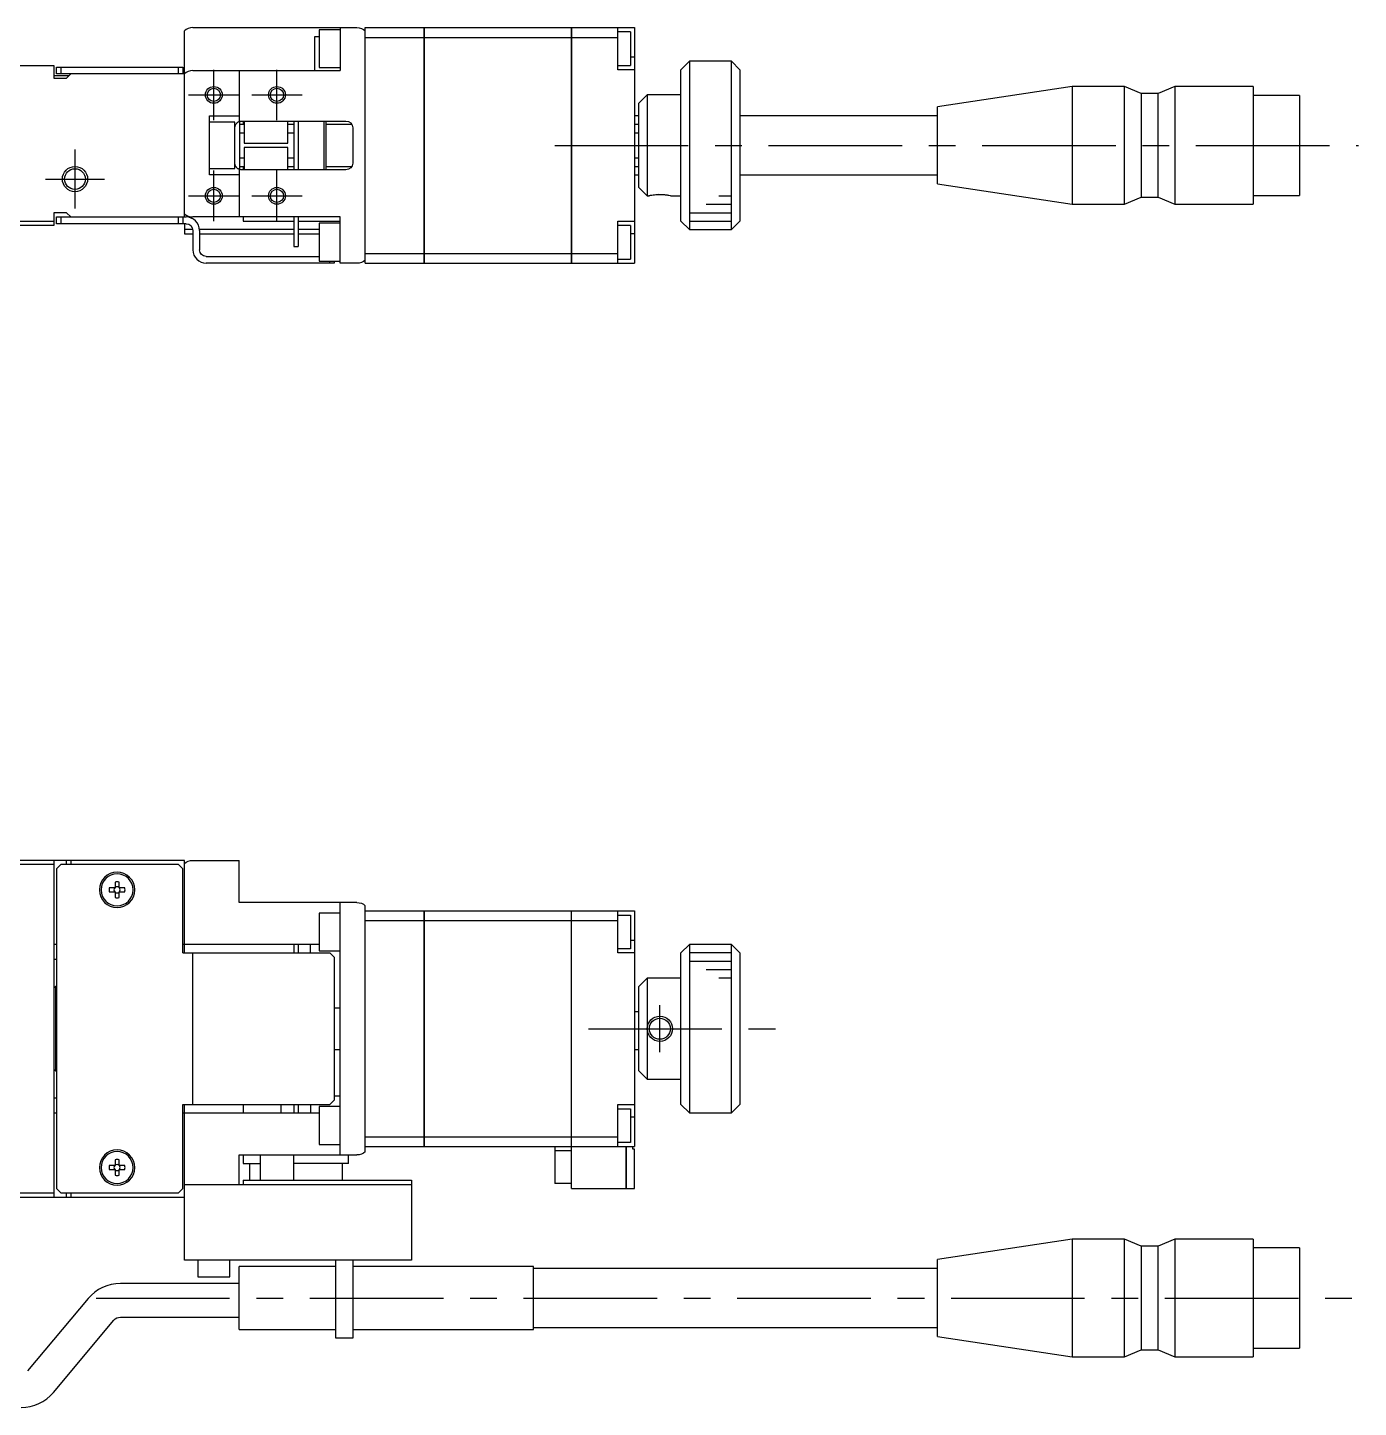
# Model space of a CAD drawing. Extents: x 0 to 716, y -8 to 419.
# Drawn here: x 186.7 to 344.8, y 255 to 419 of the extents above; entities that cross this region are included whole.
import ezdxf

# ---------------------------------------------------------------- set-up
doc = ezdxf.new("R2010")
doc.units = 0
doc.header["$LTSCALE"] = 0.5
doc.linetypes.add('CENTER', pattern=[50.8, 31.75, -6.35, 6.35, -6.35])
for name, color, linetype in [('MSM_CENTER', 1, 'CENTER'), ('MSM_CONTINUOUS', 7, 'CONTINUOUS'), ('MSM_NARROW', 5, 'CONTINUOUS')]:
    doc.layers.add(name, color=color, linetype=linetype)

msp = doc.modelspace()

# ---------------------------------------------------------------- linework, layer by layer
at = {"layer": 'MSM_CENTER'}
for p, q in [((208.79, 407.99), (208.79, 413.99)), ((216.29, 407.99), (216.29, 413.99)), ((205.79, 410.99), (211.79, 410.99)), ((213.29, 410.99), (219.29, 410.99)), ((249.29, 404.99), (344.79, 404.99)), ((192.29, 404.49), (192.29, 397.49)), ((208.79, 395.99), (208.79, 401.99)), ((216.29, 395.99), (216.29, 401.99)), ((188.79, 400.99), (195.79, 400.99)), ((205.79, 398.99), (211.79, 398.99)), ((213.29, 398.99), (219.29, 398.99)), ((261.79, 297.23), (261.79, 302.83)), ((253.29, 300.03), (277.29, 300.03)), ((194.79, 268.03), (344.79, 268.03))]:
    msp.add_line(p, q, dxfattribs=at)
at = {"layer": 'MSM_CONTINUOUS'}
for p, q in [((205.29, 413.51), (205.29, 418.61)), ((206.29, 418.99), (225.79, 418.99)), ((221.29, 418.74), (221.29, 414.24)), ((223.79, 418.74), (221.29, 418.74)), ((223.79, 418.99), (223.79, 413.89)), ((226.79, 390.99), (226.79, 418.99)), ((226.79, 418.99), (233.78, 418.99)), ((233.78, 390.99), (233.78, 418.99)), ((233.79, 418.98), (233.78, 418.98)), ((233.79, 418.99), (233.79, 390.99)), ((233.79, 418.99), (251.28, 418.99)), ((251.28, 390.99), (251.28, 418.99)), ((251.29, 418.98), (251.28, 418.98)), ((251.29, 418.99), (258.79, 418.99)), ((251.29, 418.99), (251.29, 390.99)), ((256.79, 413.99), (256.79, 418.99)), ((258.29, 418.49), (256.79, 418.49)), ((258.29, 418.49), (258.29, 414.49)), ((258.79, 418.99), (258.79, 390.99)), ((220.79, 417.94), (221.29, 417.94)), ((220.79, 413.89), (220.79, 417.94)), ((226.79, 417.83), (233.78, 417.83)), ((233.79, 417.83), (233.78, 417.83)), ((233.79, 417.83), (251.28, 417.83)), ((251.29, 417.83), (251.28, 417.83)), ((251.29, 417.83), (256.79, 417.83)), ((258.79, 415.49), (258.29, 415.49)), ((265.29, 414.99), (264.29, 413.99)), ((265.29, 414.99), (265.29, 394.99)), ((270.29, 414.99), (265.29, 414.99)), ((270.29, 394.99), (270.29, 414.99)), ((271.29, 413.99), (270.29, 414.99)), ((167.59, 414.49), (189.79, 414.49)), ((189.79, 414.49), (189.79, 412.99)), ((191.54, 413.24), (189.79, 413.24)), ((190.09, 413.49), (190.09, 414.29)), ((190.09, 414.29), (205.09, 414.29)), ((205.29, 413.49), (190.09, 413.49)), ((190.59, 414.29), (190.59, 413.49)), ((191.79, 413.49), (191.29, 412.99)), ((204.59, 413.49), (204.59, 414.29)), ((205.09, 414.29), (205.09, 413.49)), ((205.29, 396.49), (205.29, 413.49)), ((206.29, 413.89), (223.79, 413.89)), ((211.79, 413.89), (211.79, 407.86)), ((221.29, 414.24), (223.79, 414.24)), ((256.79, 414.49), (258.29, 414.49)), ((258.79, 413.99), (256.79, 413.99)), ((264.29, 395.99), (264.29, 413.99)), ((271.29, 413.99), (271.29, 395.99)), ((189.79, 412.99), (191.29, 412.99)), ((310.79, 411.99), (294.79, 409.56)), ((316.99, 411.99), (310.79, 411.99)), ((310.79, 411.99), (310.79, 397.99)), ((318.99, 411.14), (316.99, 411.99)), ((316.99, 397.99), (316.99, 411.99)), ((322.99, 411.99), (320.99, 411.14)), ((332.29, 411.99), (322.99, 411.99)), ((322.99, 411.99), (322.99, 397.99)), ((332.29, 411.99), (332.29, 397.99)), ((259.29, 409.99), (260.29, 410.99)), ((259.29, 399.99), (259.29, 409.99)), ((264.29, 410.99), (260.29, 410.99)), ((260.29, 410.99), (260.29, 398.99)), ((320.99, 411.14), (318.99, 411.14)), ((318.99, 411.14), (318.99, 398.84)), ((320.99, 398.84), (320.99, 411.14)), ((337.79, 410.94), (332.29, 410.94)), ((337.79, 410.94), (337.79, 399.04)), ((208.29, 401.49), (208.29, 408.49)), ((208.29, 408.49), (211.79, 408.49)), ((259.29, 408.49), (258.79, 408.49)), ((294.79, 408.49), (271.29, 408.49)), ((294.79, 400.42), (294.79, 409.56)), ((211.29, 407.74), (208.29, 407.74)), ((211.29, 402.24), (211.29, 407.74)), ((211.79, 407.86), (211.88, 407.86)), ((211.81, 407.84), (211.88, 407.86)), ((211.89, 402.11), (211.89, 407.86)), ((212.39, 407.49), (211.89, 407.49)), ((212.09, 407.89), (224.49, 407.89)), ((212.29, 407.89), (212.29, 407.49)), ((212.39, 407.89), (212.39, 405.24)), ((217.59, 405.24), (217.59, 407.89)), ((218.29, 407.49), (217.59, 407.49)), ((218.29, 407.89), (218.29, 402.09)), ((218.79, 407.89), (218.79, 402.09)), ((221.89, 402.09), (221.89, 407.89)), ((222.09, 407.89), (222.09, 402.09)), ((225.18, 407.49), (222.09, 407.49)), ((225.29, 407.09), (225.29, 402.89)), ((259.29, 407.49), (258.79, 407.49)), ((211.89, 406.49), (212.39, 406.49)), ((212.39, 405.24), (217.59, 405.24)), ((217.59, 406.49), (218.29, 406.49)), ((258.79, 406.49), (259.29, 406.49)), ((212.39, 403.49), (211.89, 403.49)), ((217.59, 404.74), (212.39, 404.74)), ((212.39, 404.74), (212.39, 402.09)), ((217.59, 402.09), (217.59, 404.74)), ((218.29, 403.49), (217.59, 403.49)), ((259.29, 403.49), (258.79, 403.49)), ((208.29, 402.24), (211.29, 402.24)), ((211.79, 402.12), (211.88, 402.12)), ((211.79, 402.12), (211.79, 396.49)), ((211.88, 402.12), (211.8, 402.15)), ((211.89, 402.49), (212.39, 402.49)), ((224.49, 402.09), (212.09, 402.09)), ((212.29, 402.49), (212.29, 402.09)), ((217.59, 402.49), (218.29, 402.49)), ((222.09, 402.49), (225.18, 402.49)), ((258.79, 402.49), (259.29, 402.49)), ((211.79, 401.49), (208.29, 401.49)), ((258.79, 401.49), (259.29, 401.49)), ((271.29, 401.49), (294.79, 401.49)), ((294.79, 400.42), (310.79, 397.99)), ((260.29, 398.99), (259.29, 399.99)), ((260.29, 398.99), (260.54, 398.99)), ((260.54, 398.99), (260.54, 398.99)), ((263.04, 398.99), (264.29, 398.99)), ((316.99, 397.99), (318.99, 398.84)), ((318.99, 398.84), (320.99, 398.84)), ((320.99, 398.84), (322.99, 397.99)), ((332.29, 399.04), (337.79, 399.04)), ((189.79, 396.99), (189.79, 395.49)), ((191.29, 396.99), (189.79, 396.99)), ((191.29, 396.99), (191.79, 396.49)), ((310.79, 397.99), (316.99, 397.99)), ((322.99, 397.99), (332.29, 397.99)), ((189.79, 395.49), (176.79, 395.49)), ((176.9, 395.99), (189.79, 395.99)), ((190.09, 396.49), (205.49, 396.49)), ((190.09, 395.69), (190.09, 396.49)), ((205.49, 395.69), (190.09, 395.69)), ((190.59, 396.49), (190.59, 395.69)), ((204.59, 395.69), (204.59, 396.49)), ((205.09, 396.49), (205.09, 395.69)), ((205.29, 395.69), (205.29, 394.49)), ((223.79, 396.49), (206.29, 396.49)), ((212.29, 396.49), (212.29, 395.99)), ((212.29, 395.99), (218.29, 395.99)), ((218.29, 396.49), (218.29, 392.99)), ((218.79, 396.49), (218.79, 392.99)), ((218.79, 395.99), (223.79, 395.99)), ((223.79, 395.74), (221.29, 395.74)), ((221.29, 395.74), (221.29, 391.24)), ((223.79, 390.99), (223.79, 396.49)), ((256.79, 395.99), (258.79, 395.99)), ((256.79, 390.99), (256.79, 395.99)), ((258.29, 395.49), (256.79, 395.49)), ((258.29, 395.49), (258.29, 391.49)), ((264.29, 395.99), (265.29, 394.99)), ((270.29, 394.99), (271.29, 395.99)), ((206.29, 394.99), (205.29, 394.99)), ((205.29, 394.49), (206.29, 394.49)), ((206.29, 394.89), (206.29, 392.59)), ((218.29, 394.99), (207.09, 394.99)), ((207.09, 394.89), (207.09, 392.59)), ((207.09, 394.49), (218.29, 394.49)), ((221.29, 394.99), (218.79, 394.99)), ((218.79, 394.49), (221.29, 394.49)), ((258.79, 394.49), (258.29, 394.49)), ((265.29, 394.99), (270.29, 394.99)), ((218.29, 392.99), (218.79, 392.99)), ((226.79, 392.14), (233.78, 392.14)), ((233.79, 392.15), (233.78, 392.15)), ((233.79, 392.14), (251.28, 392.14)), ((251.29, 392.15), (251.28, 392.15)), ((251.29, 392.14), (256.79, 392.14)), ((207.89, 391.79), (221.29, 391.79)), ((223.09, 390.99), (207.89, 390.99)), ((221.29, 391.24), (223.79, 391.24)), ((222.59, 390.99), (222.59, 391.24)), ((223.09, 391.24), (223.09, 390.99)), ((225.79, 390.99), (223.79, 390.99)), ((226.79, 390.99), (233.78, 390.99)), ((233.79, 391), (233.78, 391)), ((233.79, 390.99), (251.28, 390.99)), ((251.29, 391), (251.28, 391)), ((251.29, 390.99), (258.79, 390.99)), ((256.79, 391.49), (258.29, 391.49)), ((205.29, 320.03), (167.79, 320.03)), ((189.79, 320.03), (189.79, 280.03)), ((191.29, 319.53), (191.29, 320.03)), ((191.79, 320.03), (191.79, 319.53)), ((205.29, 309.03), (205.29, 320.03)), ((206.29, 320.03), (211.79, 320.03)), ((211.79, 315.03), (211.79, 320.03)), ((189.79, 319.53), (177.4, 319.53)), ((190.59, 319.53), (190.09, 319.03)), ((190.09, 319.03), (190.09, 281.03)), ((204.59, 319.53), (190.59, 319.53)), ((205.09, 319.03), (204.59, 319.53)), ((205.09, 309.03), (205.09, 319.03)), ((197.05, 316.77), (196.37, 316.77)), ((197.05, 317.45), (197.05, 316.77)), ((197.53, 316.77), (197.53, 317.45)), ((198.21, 316.77), (197.53, 316.77)), ((196.37, 316.29), (197.05, 316.29)), ((197.05, 316.29), (197.05, 315.61)), ((197.53, 316.29), (198.21, 316.29)), ((197.53, 315.61), (197.53, 316.29)), ((225.79, 315.03), (211.79, 315.03)), ((223.79, 285.03), (223.79, 315.03)), ((223.79, 313.78), (221.29, 313.78)), ((221.29, 313.78), (221.29, 309.28)), ((226.79, 285.42), (226.79, 314.65)), ((226.79, 314.03), (233.78, 314.03)), ((233.78, 286.03), (233.78, 314.03)), ((233.79, 314.02), (233.78, 314.02)), ((233.79, 314.03), (233.79, 286.03)), ((233.79, 314.03), (251.28, 314.03)), ((251.28, 282.03), (251.28, 314.03)), ((251.29, 314.02), (251.28, 314.02)), ((251.29, 314.03), (258.79, 314.03)), ((251.29, 281.03), (251.29, 314.03)), ((256.79, 309.03), (256.79, 314.03)), ((256.79, 313.53), (258.29, 313.53)), ((258.29, 313.53), (258.29, 309.53)), ((258.79, 314.03), (258.79, 286.03)), ((226.79, 312.88), (233.78, 312.88)), ((233.79, 312.88), (233.78, 312.88)), ((233.79, 312.88), (251.28, 312.88)), ((251.29, 312.88), (251.28, 312.88)), ((251.29, 312.88), (256.79, 312.88)), ((190.09, 310.03), (189.79, 310.03)), ((221.29, 310.03), (205.09, 310.03)), ((218.29, 310.03), (218.29, 309.03)), ((218.79, 310.03), (218.79, 309.03)), ((220.29, 309.03), (220.29, 310.03)), ((258.79, 310.53), (258.29, 310.53)), ((265.29, 310.03), (264.29, 309.03)), ((270.29, 310.03), (265.29, 310.03)), ((265.29, 310.03), (265.29, 290.03)), ((271.29, 309.03), (270.29, 310.03)), ((270.29, 290.03), (270.29, 310.03)), ((189.79, 308.28), (190.09, 308.28)), ((205.09, 309.03), (222.59, 309.03)), ((206.29, 291.03), (206.29, 309.03)), ((221.29, 309.28), (223.79, 309.28)), ((223.09, 308.53), (222.59, 309.03)), ((223.09, 308.53), (223.09, 291.53)), ((258.29, 309.53), (256.79, 309.53)), ((258.79, 309.03), (256.79, 309.03)), ((264.29, 291.03), (264.29, 309.03)), ((271.29, 309.03), (271.29, 291.03)), ((189.99, 305.03), (189.79, 304.83)), ((190.09, 305.03), (189.99, 305.03)), ((189.99, 305.03), (189.99, 295.03)), ((259.29, 305.03), (260.29, 306.03)), ((259.29, 295.03), (259.29, 305.03)), ((264.29, 306.03), (260.29, 306.03)), ((260.29, 306.03), (260.29, 294.03)), ((223.09, 302.53), (223.79, 302.53)), ((259.29, 302.03), (258.79, 302.03)), ((223.79, 297.53), (223.09, 297.53)), ((259.29, 297.53), (258.79, 297.53)), ((189.79, 295.23), (189.99, 295.03)), ((189.99, 295.03), (190.09, 295.03)), ((260.29, 294.03), (259.29, 295.03)), ((260.29, 294.03), (264.29, 294.03)), ((223.79, 292.03), (223.09, 292.03)), ((190.09, 291.78), (189.79, 291.78)), ((205.09, 281.03), (205.09, 291.03)), ((205.09, 291.03), (222.59, 291.03)), ((205.29, 272.53), (205.29, 291.03)), ((212.29, 291.03), (212.29, 290.03)), ((216.79, 290.03), (216.79, 291.03)), ((218.29, 291.03), (218.29, 290.03)), ((218.79, 291.03), (218.79, 290.03)), ((220.29, 291.03), (220.29, 290.03)), ((223.79, 290.78), (221.29, 290.78)), ((221.29, 290.78), (221.29, 286.28)), ((222.59, 291.03), (223.09, 291.53)), ((256.79, 291.03), (258.79, 291.03)), ((256.79, 286.03), (256.79, 291.03)), ((256.79, 290.53), (258.29, 290.53)), ((258.29, 290.53), (258.29, 286.53)), ((264.29, 291.03), (265.29, 290.03)), ((270.29, 290.03), (271.29, 291.03)), ((189.79, 290.03), (190.09, 290.03)), ((205.09, 290.03), (221.29, 290.03)), ((258.79, 289.53), (258.29, 289.53)), ((265.29, 290.03), (270.29, 290.03)), ((226.79, 287.19), (233.78, 287.19)), ((233.79, 287.19), (233.78, 287.19)), ((233.79, 287.19), (251.28, 287.19)), ((251.29, 287.19), (251.28, 287.19)), ((251.29, 287.19), (256.79, 287.19)), ((221.29, 286.28), (223.79, 286.28)), ((226.79, 286.03), (233.78, 286.03)), ((233.79, 286.04), (233.78, 286.04)), ((233.79, 286.03), (251.28, 286.03)), ((249.29, 286.03), (249.29, 281.63)), ((251.28, 285.53), (249.29, 285.53)), ((251.29, 286.04), (251.28, 286.04)), ((251.28, 285.73), (251.29, 285.73)), ((251.29, 286.03), (258.79, 286.03)), ((258.29, 286.53), (256.79, 286.53)), ((257.78, 281.03), (257.78, 286.03)), ((257.79, 286.03), (257.79, 281.03)), ((258.59, 285.73), (258.59, 286.03)), ((258.79, 285.73), (258.59, 285.73)), ((258.79, 281.03), (258.79, 285.73)), ((197.05, 283.77), (196.37, 283.77)), ((197.05, 284.45), (197.05, 283.77)), ((197.53, 283.77), (197.53, 284.45)), ((198.21, 283.77), (197.53, 283.77)), ((211.79, 285.03), (225.79, 285.03)), ((211.79, 281.53), (211.79, 285.03)), ((212.29, 285.03), (212.29, 284.03)), ((212.29, 284.03), (214.29, 284.03)), ((213.04, 284.03), (213.04, 282.03)), ((214.29, 285.03), (214.29, 282.03)), ((218.29, 282.03), (218.29, 285.03)), ((224.79, 284.03), (218.29, 284.03)), ((224.04, 284.03), (224.04, 282.03)), ((224.79, 284.03), (224.79, 285.03)), ((251.28, 284.63), (251.29, 284.63)), ((196.37, 283.29), (197.05, 283.29)), ((197.05, 283.29), (197.05, 282.61)), ((197.53, 282.61), (197.53, 283.29)), ((197.53, 283.29), (198.21, 283.29)), ((212.29, 282.03), (212.29, 281.53)), ((212.29, 282.03), (232.29, 282.03)), ((232.29, 282.03), (232.29, 272.53)), ((251.29, 282.03), (251.28, 282.03)), ((177.4, 280.53), (189.79, 280.53)), ((190.09, 281.03), (190.59, 280.53)), ((190.59, 280.53), (204.59, 280.53)), ((191.29, 280.03), (191.29, 280.53)), ((191.79, 280.53), (191.79, 280.03)), ((204.59, 280.53), (205.09, 281.03)), ((205.29, 281.53), (232.29, 281.53)), ((251.29, 281.63), (249.29, 281.63)), ((251.29, 281.03), (257.78, 281.03)), ((257.79, 281.04), (257.78, 281.04)), ((257.79, 281.03), (258.79, 281.03)), ((167.79, 280.03), (205.29, 280.03)), ((310.79, 275.03), (294.79, 272.6)), ((310.79, 275.03), (310.79, 261.03)), ((316.99, 275.03), (310.79, 275.03)), ((316.99, 261.03), (316.99, 275.03)), ((318.99, 274.18), (316.99, 275.03)), ((318.99, 274.18), (318.99, 261.88)), ((320.99, 274.18), (318.99, 274.18)), ((322.99, 275.03), (320.99, 274.18)), ((320.99, 261.88), (320.99, 274.18)), ((322.99, 275.03), (322.99, 261.03)), ((332.29, 275.03), (322.99, 275.03)), ((332.29, 275.03), (332.29, 261.03)), ((337.79, 273.98), (332.29, 273.98)), ((337.79, 273.98), (337.79, 262.08)), ((232.29, 272.53), (205.29, 272.53)), ((206.89, 272.53), (206.89, 270.53)), ((210.69, 270.53), (210.69, 272.53)), ((223.29, 263.28), (223.29, 272.53)), ((225.29, 272.53), (225.29, 263.28)), ((294.79, 263.46), (294.79, 272.6)), ((206.89, 270.53), (210.69, 270.53)), ((223.29, 271.78), (211.79, 271.78)), ((211.79, 264.28), (211.79, 271.78)), ((246.79, 271.78), (225.29, 271.78)), ((246.79, 264.28), (246.79, 271.78)), ((294.79, 271.53), (246.79, 271.53)), ((211.79, 269.76), (197.69, 269.76)), ((193.86, 267.97), (186.66, 259.39)), ((197.69, 265.76), (211.79, 265.76)), ((189.72, 256.82), (196.92, 265.4)), ((211.79, 264.28), (223.29, 264.28)), ((225.29, 264.28), (246.79, 264.28)), ((246.79, 264.53), (294.79, 264.53)), ((225.29, 263.28), (223.29, 263.28)), ((294.79, 263.46), (310.79, 261.03)), ((310.79, 261.03), (316.99, 261.03)), ((316.99, 261.03), (318.99, 261.88)), ((318.99, 261.88), (320.99, 261.88)), ((320.99, 261.88), (322.99, 261.03)), ((322.99, 261.03), (332.29, 261.03)), ((332.29, 262.08), (337.79, 262.08))]:
    msp.add_line(p, q, dxfattribs=at)
at = {"layer": 'MSM_CONTINUOUS', "extrusion": (0, 0, -1)}
for p, q in [((211.29, 407.14), (211.3, 407.2)), ((211.29, 407.09), (211.29, 407.14)), ((211.3, 407.2), (211.31, 407.25)), ((211.31, 407.25), (211.32, 407.3)), ((211.32, 407.3), (211.34, 407.35)), ((211.34, 407.35), (211.35, 407.4)), ((211.35, 407.4), (211.38, 407.44)), ((211.38, 407.44), (211.4, 407.49)), ((211.4, 407.49), (211.43, 407.54)), ((211.43, 407.54), (211.45, 407.57)), ((211.45, 407.57), (211.48, 407.6)), ((211.48, 407.6), (211.51, 407.64)), ((211.51, 407.64), (211.54, 407.67)), ((211.54, 407.67), (211.57, 407.69)), ((211.57, 407.69), (211.6, 407.72)), ((211.6, 407.72), (211.63, 407.74)), ((211.63, 407.74), (211.66, 407.76)), ((211.66, 407.76), (211.7, 407.78)), ((211.7, 407.78), (211.73, 407.8)), ((211.73, 407.8), (211.76, 407.82)), ((211.76, 407.82), (211.79, 407.83)), ((211.79, 407.83), (211.81, 407.84)), ((211.29, 402.85), (211.29, 402.89)), ((211.3, 402.8), (211.29, 402.85)), ((211.3, 402.76), (211.3, 402.8)), ((211.31, 402.72), (211.3, 402.76)), ((211.32, 402.67), (211.31, 402.72)), ((211.34, 402.62), (211.32, 402.67)), ((211.36, 402.57), (211.34, 402.62)), ((211.38, 402.52), (211.36, 402.57)), ((211.41, 402.48), (211.38, 402.52)), ((211.43, 402.43), (211.41, 402.48)), ((211.47, 402.39), (211.43, 402.43)), ((211.5, 402.35), (211.47, 402.39)), ((211.53, 402.32), (211.5, 402.35)), ((211.56, 402.29), (211.53, 402.32)), ((211.59, 402.26), (211.56, 402.29)), ((211.62, 402.24), (211.59, 402.26)), ((211.66, 402.22), (211.62, 402.24)), ((211.68, 402.2), (211.66, 402.22)), ((211.71, 402.19), (211.68, 402.2)), ((211.74, 402.17), (211.71, 402.19)), ((211.76, 402.16), (211.74, 402.17)), ((211.79, 402.15), (211.76, 402.16)), ((211.8, 402.15), (211.79, 402.15))]:
    msp.add_line(p, q, dxfattribs=at)
at = {"layer": 'MSM_CONTINUOUS'}
for centre, radius in [((208.79, 410.99), 0.783), ((216.29, 410.99), 0.783), ((192.29, 400.99), 1.23), ((208.79, 398.99), 0.783), ((216.29, 398.99), 0.783), ((261.79, 300.03), 1.25)]:
    msp.add_circle(centre, radius, dxfattribs=at)
at = {"layer": 'MSM_CONTINUOUS', "extrusion": (0, 0, -1)}
for centre, radius in [((-197.29, 316.53), 2.1), ((-197.29, 316.53), 1.9), ((-197.29, 283.53), 2.1), ((-197.29, 283.53), 1.9)]:
    msp.add_circle(centre, radius, dxfattribs=at)
at = {"layer": 'MSM_CONTINUOUS'}
for centre, radius, start, end in [((206.29, 417.49), 1.5, 90, 131.8103), ((206.29, 412.39), 1.5, 90, 131.8103), ((261.79, 393.12), 6, 77.9755, 102.0245), ((206.29, 397.99), 1.5, 228.1897, 270), ((205.49, 394.89), 1.6, 0, 90), ((207.89, 392.59), 1.6, 180, 270), ((197.29, 316.53), 0.95, 165.3667, 194.6333), ((197.29, 316.53), 0.365, 138.8496, 221.1504), ((197.29, 316.53), 0.95, 75.3667, 104.6333), ((197.29, 316.53), 0.365, 48.8496, 131.1504), ((197.29, 316.53), 0.365, 318.8496, 41.1504), ((197.29, 316.53), 0.95, 345.3667, 14.6333), ((197.29, 316.53), 0.365, 228.8496, 311.1504), ((197.29, 316.53), 0.95, 255.3667, 284.6333), ((197.29, 283.53), 0.95, 165.3667, 194.6333), ((197.29, 283.53), 0.365, 138.8496, 221.1504), ((197.29, 283.53), 0.95, 75.3667, 104.6333), ((197.29, 283.53), 0.365, 48.8496, 131.1504), ((197.29, 283.53), 0.365, 318.8496, 41.1504), ((197.29, 283.53), 0.95, 345.3667, 14.6333), ((197.29, 283.53), 0.365, 228.8496, 311.1504), ((197.29, 283.53), 0.95, 255.3667, 284.6333), ((197.69, 264.76), 5, 90, 140), ((185.89, 260.03), 5, 270, 320)]:
    msp.add_arc(centre, radius, start, end, dxfattribs=at)
at = {"layer": 'MSM_CONTINUOUS', "extrusion": (0, 0, -1)}
for centre, radius, start, end in [((-225.79, 417.49), 1.5, 90, 131.8103), ((-212.09, 407.09), 0.8, 74.8734, 90), ((-224.49, 407.09), 0.8, 90, 180), ((-212.09, 402.89), 0.8, 270, 285.1266), ((-224.49, 402.89), 0.8, 180, 270), ((-205.49, 394.89), 0.8, 90, 180), ((-207.89, 392.59), 0.8, 270, 0), ((-225.79, 392.49), 1.5, 228.1897, 270), ((-206.29, 318.53), 1.5, 48.1897, 90), ((-225.79, 313.53), 1.5, 90, 131.8103), ((-225.79, 286.53), 1.5, 228.1897, 270), ((-197.69, 264.76), 1, 40, 90)]:
    msp.add_arc(centre, radius, start, end, dxfattribs=at)
at = {"layer": 'MSM_NARROW'}
for p, q in [((263.05, 399.04), (263.29, 398.99)), ((268.79, 398.99), (270.29, 398.99)), ((265.29, 396.99), (270.29, 396.99)), ((267.29, 397.99), (270.29, 397.99)), ((265.29, 395.99), (270.29, 395.99)), ((270.29, 309.03), (265.29, 309.03)), ((270.29, 308.03), (265.29, 308.03)), ((270.29, 307.03), (267.29, 307.03)), ((270.29, 306.03), (268.79, 306.03))]:
    msp.add_line(p, q, dxfattribs=at)
for centre, radius in [((208.79, 410.99), 1), ((216.29, 410.99), 1), ((192.29, 400.99), 1.5), ((208.79, 398.99), 1), ((216.29, 398.99), 1), ((261.79, 300.03), 1.5)]:
    msp.add_circle(centre, radius, dxfattribs=at)
at = {"layer": 'MSM_NARROW', "extrusion": (0, 0, -1)}
msp.add_arc((-261.79, 393.2), 5.98, 75.4983, 102.2096, dxfattribs=at)

doc.saveas('drawing.dxf')
